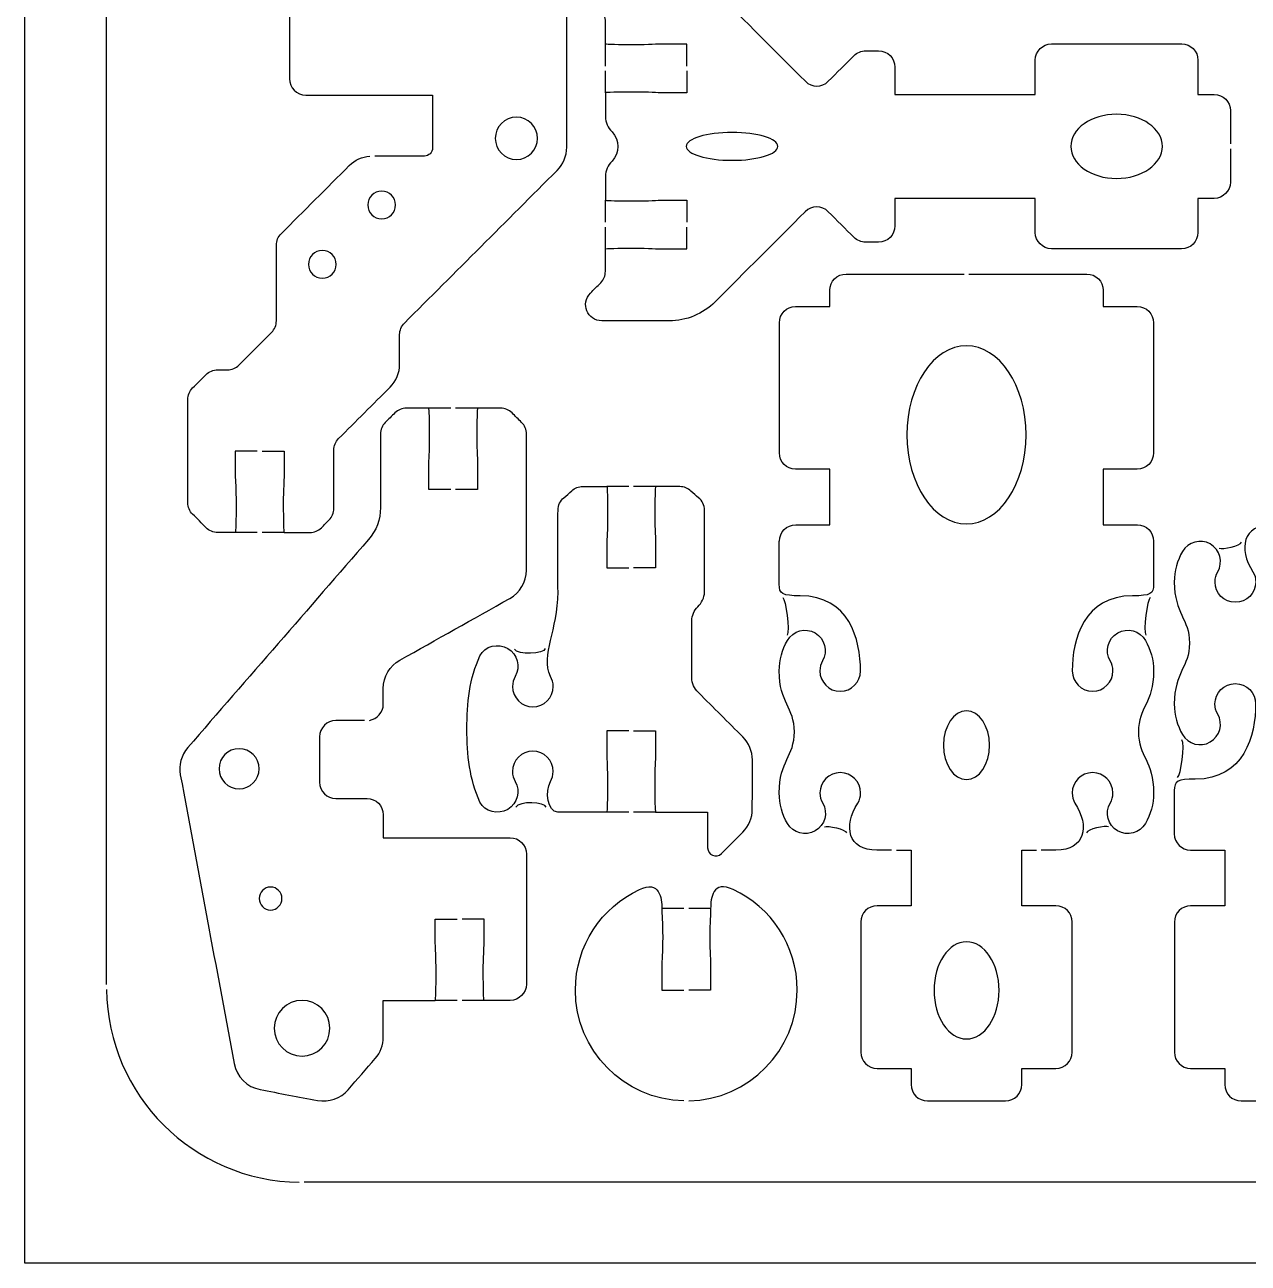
# Model space of a CAD drawing. Extents: x 0 to 410, y 0 to 455.
# Drawn here: x 0 to 75.2, y 0 to 76.1 of the extents above; entities that cross this region are included whole.
import ezdxf

# ---------------------------------------------------------------- set-up
doc = ezdxf.new("R2010")
doc.units = 0
doc.header["$MEASUREMENT"] = 0
doc.layers.add('DEFAULT', color=18, linetype='CONTINUOUS')

msp = doc.modelspace()

# ---------------------------------------------------------------- linework, layer by layer
at = {"layer": 'DEFAULT', "color": 18}
msp.add_lwpolyline([(410.025, 0.025), (0.025, 0.025), (0.025, 455.025), (410.025, 455.025)], close=True, dxfattribs=at)
at = {"layer": 'DEFAULT', "color": 1}
for points in [[(5.05, 17.15), (5.05, 212.847)], [(35.72, 73.605), (35.72, 74.957)], [(35.72, 71.954), (35.72, 73.306)], [(35.72, 64.01), (35.72, 65.361)], [(35.72, 62.359), (35.72, 63.71)], [(26.21, 52.58), (24.858, 52.58)], [(27.861, 52.58), (26.509, 52.58)], [(37.153, 47.757), (35.802, 47.757)], [(38.804, 47.757), (37.453, 47.757)], [(14.314, 44.935), (12.963, 44.935)], [(15.965, 44.935), (14.614, 44.935)], [(37.153, 27.755), (35.802, 27.755)], [(38.804, 27.755), (37.453, 27.755)], [(40.536, 21.818), (39.188, 21.818)], [(42.187, 21.818), (40.836, 21.818)], [(26.608, 16.177), (25.257, 16.177)], [(28.259, 16.177), (26.908, 16.177)], [(122.901, 5), (17.203, 5)]]:
    msp.add_lwpolyline(points, dxfattribs=at)
for points, knots in [([(14.614, 49.938), (15.064, 49.938), (15.515, 49.938), (15.965, 49.938), (15.965, 49.438), (15.965, 48.938), (15.965, 48.438), (15.965, 48.153), (15.916, 47.652), (15.916, 46.685), (15.916, 45.718), (15.94, 44.935), (15.965, 44.935), (16.494, 44.935), (17.023, 44.935), (17.552, 44.935), (17.817, 44.935), (18.075, 45.045), (18.262, 45.228), (18.419, 45.388), (18.577, 45.548), (18.734, 45.708), (18.921, 45.891), (19.027, 46.149), (19.027, 46.413), (19.027, 47.61), (19.027, 48.807), (19.027, 50.005), (19.027, 50.269), (19.133, 50.52), (19.32, 50.71), (20.375, 51.764), (21.429, 52.817), (22.484, 53.871), (22.858, 54.245), (23.07, 54.753), (23.07, 55.286), (23.07, 55.891), (23.07, 56.497), (23.07, 57.102), (23.07, 57.367), (23.176, 57.618), (23.363, 57.808), (26.493, 60.937), (29.623, 64.066), (32.754, 67.195), (33.128, 67.569), (33.339, 68.077), (33.339, 68.614), (33.339, 73.491), (33.339, 78.369), (33.339, 83.247), (33.339, 83.783), (33.128, 84.291), (32.754, 84.669), (32.29, 85.131), (31.827, 85.593), (31.364, 86.055), (31.177, 86.238), (30.919, 86.344), (30.655, 86.344), (30.171, 86.344), (29.688, 86.344), (29.205, 86.344), (28.651, 86.344), (28.206, 85.9), (28.206, 85.349), (28.206, 84.983), (28.206, 84.616), (28.206, 84.249), (27.501, 84.249), (26.795, 84.249), (26.09, 84.249), (25.536, 84.249), (25.091, 83.797), (25.091, 83.247), (25.091, 82.774), (25.091, 82.301), (25.091, 81.829), (24.025, 81.829), (22.958, 81.829), (21.892, 81.829), (21.863, 81.829), (21.842, 81.046), (21.842, 80.079), (21.842, 79.109), (21.892, 78.611), (21.892, 78.329), (21.892, 77.829), (21.892, 77.33), (21.892, 76.83), (21.441, 76.83), (20.991, 76.83), (20.54, 76.83)], [0, 0, 0, 0, 3.83, 3.83, 3.83, 8.08, 8.08, 8.08, 9.08, 9.08, 9.08, 10.08, 10.08, 10.08, 14.58, 14.58, 14.58, 15.58, 15.58, 15.58, 17.489241, 17.489241, 17.489241, 18.489241, 18.489241, 18.489241, 28.669241, 28.669241, 28.669241, 29.669241, 29.669241, 29.669241, 42.347667, 42.347667, 42.347667, 43.347667, 43.347667, 43.347667, 48.497667, 48.497667, 48.497667, 49.497667, 49.497667, 49.497667, 87.136962, 87.136962, 87.136962, 88.136962, 88.136962, 88.136962, 129.616962, 129.616962, 129.616962, 130.616962, 130.616962, 130.616962, 136.181897, 136.181897, 136.181897, 137.181897, 137.181897, 137.181897, 141.291897, 141.291897, 141.291897, 142.291897, 142.291897, 142.291897, 145.411897, 145.411897, 145.411897, 151.411897, 151.411897, 151.411897, 152.411897, 152.411897, 152.411897, 156.431897, 156.431897, 156.431897, 165.501897, 165.501897, 165.501897, 166.501897, 166.501897, 166.501897, 167.501897, 167.501897, 167.501897, 171.751897, 171.751897, 171.751897, 175.581897, 175.581897, 175.581897, 175.581897]), ([(20.241, 76.83), (19.791, 76.83), (19.342, 76.83), (18.893, 76.83), (18.893, 77.33), (18.893, 77.829), (18.893, 78.329), (18.893, 78.611), (18.942, 79.109), (18.942, 80.079), (18.942, 81.046), (18.918, 81.829), (18.893, 81.829), (18.36, 81.827), (17.828, 81.826), (17.295, 81.825), (16.741, 81.825), (16.293, 81.377), (16.293, 80.82), (16.293, 78.156), (16.293, 75.493), (16.293, 72.829), (16.293, 72.275), (16.745, 71.824), (17.295, 71.824), (19.894, 71.824), (22.492, 71.824), (25.091, 71.824), (25.091, 70.741), (25.091, 69.658), (25.091, 68.575), (25.091, 68.296), (24.866, 68.074), (24.59, 68.074), (23.573, 68.074), (22.556, 68.074), (21.539, 68.074)], [0, 0, 0, 0, 3.82, 3.82, 3.82, 8.07, 8.07, 8.07, 9.07, 9.07, 9.07, 10.07, 10.07, 10.07, 14.600011, 14.600011, 14.600011, 15.600011, 15.600011, 15.600011, 38.250011, 38.250011, 38.250011, 39.250011, 39.250011, 39.250011, 61.350011, 61.350011, 61.350011, 70.560011, 70.560011, 70.560011, 71.560011, 71.560011, 71.560011, 80.210011, 80.210011, 80.210011, 80.210011]), ([(40.716, 73.605), (40.716, 74.056), (40.716, 74.506), (40.716, 74.957), (40.216, 74.958), (39.716, 74.959), (39.217, 74.96), (38.931, 74.96), (38.433, 74.911), (37.467, 74.911), (36.546, 74.911), (35.791, 74.932), (35.72, 74.957), (35.72, 75.416), (35.72, 75.876), (35.72, 76.336), (35.72, 76.601), (35.615, 76.851), (35.431, 77.038), (35.22, 77.25), (35.008, 77.461), (34.796, 77.673), (34.168, 78.304), (34.616, 79.38), (35.505, 79.38), (36.882, 79.38), (38.259, 79.38), (39.636, 79.38), (40.698, 79.38), (41.714, 78.957), (42.466, 78.206), (44.313, 76.359), (46.16, 74.513), (48.008, 72.667), (48.396, 72.279), (49.031, 72.279), (49.419, 72.667), (49.948, 73.195), (50.477, 73.723), (51.006, 74.251), (51.193, 74.438), (51.447, 74.544), (51.712, 74.544), (51.978, 74.544), (52.243, 74.544), (52.509, 74.544), (53.063, 74.544), (53.511, 74.096), (53.511, 73.542), (53.511, 72.983), (53.511, 72.425), (53.511, 71.866), (56.387, 71.866), (59.264, 71.866), (62.14, 71.866), (62.141, 72.567), (62.142, 73.268), (62.144, 73.969), (62.144, 74.519), (62.592, 74.967), (63.142, 74.967), (65.809, 74.967), (68.476, 74.967), (71.143, 74.967), (71.693, 74.967), (72.141, 74.519), (72.141, 73.969), (72.141, 73.268), (72.141, 72.567), (72.141, 71.866), (72.473, 71.865), (72.804, 71.864), (73.136, 71.863), (73.69, 71.863), (74.138, 71.415), (74.138, 70.864), (74.138, 70.182), (74.138, 69.5), (74.138, 68.818)], [0, 0, 0, 0, 3.83, 3.83, 3.83, 8.080012, 8.080012, 8.080012, 9.080012, 9.080012, 9.080012, 10.080012, 10.080012, 10.080012, 13.990012, 13.990012, 13.990012, 14.990012, 14.990012, 14.990012, 17.535596, 17.535596, 17.535596, 18.535596, 18.535596, 18.535596, 30.245596, 30.245596, 30.245596, 31.245596, 31.245596, 31.245596, 53.455821, 53.455821, 53.455821, 54.455821, 54.455821, 54.455821, 60.812715, 60.812715, 60.812715, 61.812715, 61.812715, 61.812715, 64.072715, 64.072715, 64.072715, 65.072715, 65.072715, 65.072715, 69.822715, 69.822715, 69.822715, 94.282715, 94.282715, 94.282715, 100.242724, 100.242724, 100.242724, 101.242724, 101.242724, 101.242724, 123.922724, 123.922724, 123.922724, 124.922724, 124.922724, 124.922724, 130.882724, 130.882724, 130.882724, 133.702741, 133.702741, 133.702741, 134.702741, 134.702741, 134.702741, 140.502741, 140.502741, 140.502741, 140.502741]), ([(40.716, 73.306), (40.716, 72.856), (40.716, 72.407), (40.716, 71.958), (40.216, 71.958), (39.716, 71.958), (39.217, 71.958), (38.931, 71.958), (38.433, 72.007), (37.467, 72.007), (36.5, 72.011), (35.717, 71.99), (35.72, 71.958), (35.72, 71.471), (35.72, 70.984), (35.72, 70.497), (35.72, 70.145), (35.876, 69.813), (36.123, 69.559), (36.602, 69.058), (36.602, 68.264), (36.123, 67.763), (35.876, 67.509), (35.72, 67.178), (35.72, 66.825), (35.72, 66.337), (35.72, 65.849), (35.72, 65.361), (35.791, 65.336), (36.546, 65.315), (37.467, 65.315), (38.433, 65.312), (38.931, 65.361), (39.217, 65.361), (39.716, 65.361), (40.216, 65.361), (40.716, 65.361), (40.716, 64.911), (40.716, 64.46), (40.716, 64.01)], [0, 0, 0, 0, 3.82, 3.82, 3.82, 8.07, 8.07, 8.07, 9.07, 9.07, 9.07, 10.084142, 10.084142, 10.084142, 14.224142, 14.224142, 14.224142, 15.224142, 15.224142, 15.224142, 16.224142, 16.224142, 16.224142, 17.224142, 17.224142, 17.224142, 21.374142, 21.374142, 21.374142, 22.374142, 22.374142, 22.374142, 23.374142, 23.374142, 23.374142, 27.624142, 27.624142, 27.624142, 31.454142, 31.454142, 31.454142, 31.454142]), ([(28.946, 69.158), (28.946, 69.878), (29.529, 70.46), (30.248, 70.46), (30.964, 70.46), (31.546, 69.878), (31.546, 69.158), (31.546, 68.442), (30.964, 67.864), (30.248, 67.864), (29.529, 67.864), (28.946, 68.442), (28.946, 69.158)], [1, 1, 1, 1, 2, 2, 2, 3, 3, 3, 4, 4, 4, 5, 5, 5, 5]), ([(67.141, 66.697), (65.586, 66.697), (64.323, 67.579), (64.323, 68.669), (64.323, 69.759), (65.586, 70.641), (67.141, 70.641), (68.694, 70.641), (69.956, 69.759), (69.956, 68.669), (69.956, 67.579), (68.694, 66.697), (67.141, 66.697)], [1, 1, 1, 1, 2, 2, 2, 3, 3, 3, 4, 4, 4, 5, 5, 5, 5]), ([(43.505, 67.812), (41.949, 67.812), (40.69, 68.196), (40.69, 68.669), (40.69, 69.142), (41.949, 69.526), (43.505, 69.526), (45.061, 69.526), (46.32, 69.142), (46.32, 68.669), (46.32, 68.196), (45.061, 67.812), (43.505, 67.812)], [1, 1, 1, 1, 2, 2, 2, 3, 3, 3, 4, 4, 4, 5, 5, 5, 5]), ([(74.138, 68.518), (74.138, 67.836), (74.138, 67.154), (74.138, 66.472), (74.138, 65.918), (73.686, 65.47), (73.136, 65.47), (72.804, 65.47), (72.473, 65.47), (72.141, 65.47), (72.14, 64.772), (72.139, 64.073), (72.138, 63.375), (72.138, 62.821), (71.69, 62.373), (71.136, 62.373), (68.47, 62.374), (65.804, 62.375), (63.138, 62.377), (62.588, 62.377), (62.14, 62.825), (62.14, 63.378), (62.14, 64.077), (62.14, 64.775), (62.14, 65.474), (61.001, 65.474), (59.861, 65.474), (58.722, 65.474), (58.722, 65.468), (58.722, 65.462), (58.722, 65.456), (56.985, 65.456), (55.248, 65.456), (53.511, 65.456), (53.511, 64.897), (53.511, 64.337), (53.511, 63.777), (53.511, 63.227), (53.063, 62.779), (52.509, 62.779), (52.242, 62.779), (51.975, 62.779), (51.708, 62.779), (51.444, 62.779), (51.19, 62.881), (51.003, 63.068), (50.474, 63.597), (49.944, 64.126), (49.415, 64.655), (49.027, 65.044), (48.392, 65.044), (48.004, 64.655), (46.157, 62.809), (44.309, 60.963), (42.462, 59.117), (41.711, 58.365), (40.695, 57.946), (39.636, 57.946), (38.259, 57.946), (36.882, 57.946), (35.505, 57.946), (34.613, 57.946), (34.168, 59.022), (34.796, 59.653), (35.007, 59.864), (35.217, 60.074), (35.428, 60.285), (35.611, 60.472), (35.717, 60.722), (35.717, 60.987), (35.717, 61.445), (35.717, 61.904), (35.717, 62.362), (35.717, 62.391), (36.5, 62.412), (37.467, 62.412), (38.433, 62.412), (38.931, 62.362), (39.217, 62.362), (39.716, 62.362), (40.216, 62.362), (40.716, 62.362), (40.716, 62.812), (40.716, 63.261), (40.716, 63.71)], [0, 0, 0, 0, 5.8, 5.8, 5.8, 6.8, 6.8, 6.8, 9.62, 9.62, 9.62, 15.560008, 15.560008, 15.560008, 16.560008, 16.560008, 16.560008, 39.230011, 39.230011, 39.230011, 40.230011, 40.230011, 40.230011, 46.170011, 46.170011, 46.170011, 55.860011, 55.860011, 55.860011, 55.910011, 55.910011, 55.910011, 70.680011, 70.680011, 70.680011, 75.440011, 75.440011, 75.440011, 76.440011, 76.440011, 76.440011, 78.710011, 78.710011, 78.710011, 79.710011, 79.710011, 79.710011, 86.073972, 86.073972, 86.073972, 87.073972, 87.073972, 87.073972, 109.284197, 109.284197, 109.284197, 110.284197, 110.284197, 110.284197, 121.994197, 121.994197, 121.994197, 122.994197, 122.994197, 122.994197, 125.525639, 125.525639, 125.525639, 126.525639, 126.525639, 126.525639, 130.425639, 130.425639, 130.425639, 131.425639, 131.425639, 131.425639, 132.425639, 132.425639, 132.425639, 136.675639, 136.675639, 136.675639, 140.495639, 140.495639, 140.495639, 140.495639]), ([(14.314, 49.938), (13.865, 49.938), (13.416, 49.938), (12.966, 49.938), (12.966, 49.438), (12.966, 48.938), (12.966, 48.438), (12.966, 48.153), (13.016, 47.652), (13.016, 46.685), (13.016, 45.718), (12.995, 44.935), (12.966, 44.935), (12.604, 44.935), (12.242, 44.935), (11.88, 44.935), (11.615, 44.935), (11.361, 45.045), (11.174, 45.228), (10.898, 45.505), (10.622, 45.783), (10.345, 46.061), (10.158, 46.244), (10.052, 46.502), (10.052, 46.766), (10.052, 48.879), (10.052, 50.992), (10.052, 53.106), (10.052, 53.377), (10.158, 53.628), (10.345, 53.818), (10.622, 54.092), (10.898, 54.366), (11.174, 54.64), (11.361, 54.827), (11.615, 54.933), (11.88, 54.933), (12.081, 54.933), (12.282, 54.933), (12.483, 54.933), (12.751, 54.933), (13.005, 55.039), (13.192, 55.229), (13.861, 55.898), (14.53, 56.567), (15.199, 57.237), (15.386, 57.42), (15.492, 57.678), (15.492, 57.942), (15.492, 59.493), (15.492, 61.044), (15.492, 62.595), (15.492, 62.86), (15.598, 63.11), (15.785, 63.301), (17.182, 64.698), (18.579, 66.095), (19.976, 67.492), (20.315, 67.83), (20.763, 68.032), (21.239, 68.067)], [0, 0, 0, 0, 3.82, 3.82, 3.82, 8.07, 8.07, 8.07, 9.07, 9.07, 9.07, 10.07, 10.07, 10.07, 13.15, 13.15, 13.15, 14.15, 14.15, 14.15, 17.48048, 17.48048, 17.48048, 18.48048, 18.48048, 18.48048, 36.45048, 36.45048, 36.45048, 37.45048, 37.45048, 37.45048, 40.75977, 40.75977, 40.75977, 41.75977, 41.75977, 41.75977, 43.46977, 43.46977, 43.46977, 44.46977, 44.46977, 44.46977, 52.516646, 52.516646, 52.516646, 53.516646, 53.516646, 53.516646, 66.706646, 66.706646, 66.706646, 67.706646, 67.706646, 67.706646, 84.507503, 84.507503, 84.507503, 85.507503, 85.507503, 85.507503, 85.507503]), ([(21.111, 65.066), (21.111, 65.535), (21.492, 65.916), (21.961, 65.916), (22.434, 65.916), (22.815, 65.535), (22.815, 65.066), (22.815, 64.593), (22.434, 64.212), (21.961, 64.212), (21.492, 64.212), (21.111, 64.593), (21.111, 65.066)], [1, 1, 1, 1, 2, 2, 2, 3, 3, 3, 4, 4, 4, 5, 5, 5, 5]), ([(17.464, 61.418), (17.464, 61.888), (17.845, 62.269), (18.314, 62.269), (18.786, 62.269), (19.167, 61.888), (19.167, 61.418), (19.167, 60.946), (18.786, 60.565), (18.314, 60.565), (17.845, 60.565), (17.464, 60.946), (17.464, 61.418)], [1, 1, 1, 1, 2, 2, 2, 3, 3, 3, 4, 4, 4, 5, 5, 5, 5]), ([(53.31, 25.416), (53.009, 25.416), (52.708, 25.416), (52.407, 25.416), (50.622, 25.416), (50.318, 26.873), (51.236, 28.305), (51.352, 28.485), (51.405, 28.7), (51.405, 28.93), (51.405, 29.618), (50.844, 30.178), (50.153, 30.178), (49.465, 30.178), (48.904, 29.618), (48.904, 28.93), (48.904, 28.7), (48.964, 28.489), (49.073, 28.305), (49.419, 27.709), (49.211, 26.94), (48.615, 26.594), (48.015, 26.252), (47.253, 26.457), (46.907, 27.053), (46.586, 27.603), (46.403, 28.245), (46.403, 28.93), (46.403, 30.912), (47.334, 31.159), (47.334, 32.68), (47.334, 34.197), (46.403, 34.444), (46.403, 36.426), (46.403, 37.111), (46.586, 37.753), (46.904, 38.303), (47.249, 38.903), (48.015, 39.107), (48.611, 38.762), (49.211, 38.416), (49.415, 37.65), (49.07, 37.051), (48.96, 36.867), (48.9, 36.655), (48.9, 36.426), (48.9, 35.738), (49.461, 35.177), (50.153, 35.177), (50.841, 35.177), (51.401, 35.738), (51.401, 36.426), (51.401, 38.363), (50.689, 41.048), (47.697, 41.048), (46.586, 41.048), (46.403, 41.164), (46.403, 41.753), (46.403, 42.639), (46.403, 43.524), (46.403, 44.41), (46.406, 44.41), (46.41, 44.41), (46.413, 44.41), (46.413, 44.963), (46.861, 45.408), (47.415, 45.408), (48.114, 45.408), (48.812, 45.408), (49.511, 45.408), (49.511, 46.547), (49.511, 47.687), (49.511, 48.826), (48.81, 48.826), (48.109, 48.826), (47.408, 48.826), (46.858, 48.826), (46.41, 49.274), (46.41, 49.825), (46.41, 52.49), (46.41, 55.156), (46.41, 57.822), (46.41, 58.376), (46.854, 58.824), (47.408, 58.824), (48.109, 58.825), (48.81, 58.826), (49.511, 58.828), (49.511, 59.159), (49.511, 59.491), (49.511, 59.822), (49.511, 60.376), (49.959, 60.824), (50.509, 60.824), (52.927, 60.824), (55.344, 60.824), (57.762, 60.824)], [0, 0, 0, 0, 2.56, 2.56, 2.56, 3.56, 3.56, 3.56, 4.56, 4.56, 4.56, 5.56, 5.56, 5.56, 6.56, 6.56, 6.56, 7.56, 7.56, 7.56, 8.56, 8.56, 8.56, 9.56, 9.56, 9.56, 10.56, 10.56, 10.56, 11.56, 11.56, 11.56, 12.56, 12.56, 12.56, 13.56, 13.56, 13.56, 14.56, 14.56, 14.56, 15.56, 15.56, 15.56, 16.56, 16.56, 16.56, 17.56, 17.56, 17.56, 18.56, 18.56, 18.56, 19.56, 19.56, 19.56, 20.56, 20.56, 20.56, 28.09, 28.09, 28.09, 28.12, 28.12, 28.12, 29.12, 29.12, 29.12, 35.06, 35.06, 35.06, 44.75, 44.75, 44.75, 50.71, 50.71, 50.71, 51.71, 51.71, 51.71, 74.38, 74.38, 74.38, 75.38, 75.38, 75.38, 81.340008, 81.340008, 81.340008, 84.160008, 84.160008, 84.160008, 85.160008, 85.160008, 85.160008, 105.720008, 105.720008, 105.720008, 105.720008]), ([(58.062, 60.824), (60.478, 60.824), (62.895, 60.824), (65.311, 60.824), (65.865, 60.824), (66.313, 60.376), (66.313, 59.822), (66.313, 59.491), (66.313, 59.159), (66.313, 58.828), (67.012, 58.826), (67.71, 58.825), (68.409, 58.824), (68.963, 58.824), (69.411, 58.376), (69.411, 57.822), (69.411, 55.157), (69.411, 52.493), (69.411, 49.828), (69.411, 49.278), (68.959, 48.826), (68.409, 48.826), (67.71, 48.826), (67.012, 48.826), (66.313, 48.826), (66.313, 47.687), (66.313, 46.547), (66.313, 45.408), (67.014, 45.408), (67.715, 45.408), (68.416, 45.408), (68.966, 45.408), (69.414, 44.96), (69.414, 44.41), (69.414, 43.524), (69.414, 42.639), (69.414, 41.753), (69.414, 41.164), (69.234, 41.048), (68.123, 41.048), (65.132, 41.048), (64.415, 38.363), (64.415, 36.426), (64.415, 35.738), (64.976, 35.177), (65.664, 35.177), (66.356, 35.177), (66.917, 35.738), (66.917, 36.426), (66.917, 36.655), (66.857, 36.867), (66.747, 37.051), (66.402, 37.65), (66.606, 38.416), (67.206, 38.762), (67.802, 39.107), (68.568, 38.903), (68.913, 38.303), (69.231, 37.753), (69.414, 37.111), (69.414, 36.426), (69.414, 34.444), (68.483, 34.197), (68.483, 32.68), (68.483, 31.159), (69.414, 30.912), (69.414, 28.93), (69.414, 28.245), (69.231, 27.603), (68.91, 27.053), (68.564, 26.457), (67.802, 26.252), (67.202, 26.594), (66.606, 26.94), (66.398, 27.709), (66.744, 28.305), (66.853, 28.489), (66.913, 28.7), (66.913, 28.93), (66.913, 29.618), (66.352, 30.178), (65.664, 30.178), (64.973, 30.178), (64.412, 29.618), (64.412, 28.93), (64.412, 28.7), (64.468, 28.485), (64.581, 28.305), (65.502, 26.873), (65.199, 25.416), (63.41, 25.416), (63.11, 25.416), (62.81, 25.416), (62.51, 25.416)], [0, 0, 0, 0, 20.55, 20.55, 20.55, 21.55, 21.55, 21.55, 24.37, 24.37, 24.37, 30.310008, 30.310008, 30.310008, 31.310008, 31.310008, 31.310008, 53.970008, 53.970008, 53.970008, 54.970008, 54.970008, 54.970008, 60.910008, 60.910008, 60.910008, 70.600008, 70.600008, 70.600008, 76.560008, 76.560008, 76.560008, 77.560008, 77.560008, 77.560008, 85.090008, 85.090008, 85.090008, 86.090008, 86.090008, 86.090008, 87.090008, 87.090008, 87.090008, 88.090008, 88.090008, 88.090008, 89.090008, 89.090008, 89.090008, 90.090008, 90.090008, 90.090008, 91.090008, 91.090008, 91.090008, 92.090008, 92.090008, 92.090008, 93.090008, 93.090008, 93.090008, 94.090008, 94.090008, 94.090008, 95.090008, 95.090008, 95.090008, 96.090008, 96.090008, 96.090008, 97.090008, 97.090008, 97.090008, 98.090008, 98.090008, 98.090008, 99.090008, 99.090008, 99.090008, 100.090008, 100.090008, 100.090008, 101.090008, 101.090008, 101.090008, 102.090008, 102.090008, 102.090008, 103.090008, 103.090008, 103.090008, 105.640008, 105.640008, 105.640008, 105.640008]), ([(54.254, 50.942), (54.254, 53.965), (55.891, 56.417), (57.912, 56.417), (59.933, 56.417), (61.574, 53.965), (61.574, 50.942), (61.574, 47.915), (59.933, 45.463), (57.912, 45.463), (55.891, 45.463), (54.254, 47.915), (54.254, 50.942)], [1, 1, 1, 1, 2, 2, 2, 3, 3, 3, 4, 4, 4, 5, 5, 5, 5]), ([(26.21, 47.581), (25.76, 47.581), (25.311, 47.581), (24.862, 47.581), (24.862, 48.081), (24.862, 48.581), (24.862, 49.08), (24.862, 49.366), (24.911, 49.863), (24.911, 50.83), (24.911, 51.797), (24.89, 52.58), (24.862, 52.58), (24.403, 52.58), (23.945, 52.58), (23.486, 52.58), (23.222, 52.58), (22.964, 52.474), (22.777, 52.287), (22.58, 52.091), (22.382, 51.894), (22.184, 51.698), (21.997, 51.511), (21.892, 51.257), (21.892, 50.989), (21.892, 49.481), (21.892, 47.974), (21.892, 46.466), (21.892, 45.743), (21.631, 45.045), (21.154, 44.498), (17.45, 40.236), (13.746, 35.975), (10.042, 31.713), (9.643, 31.251), (9.474, 30.634), (9.587, 30.034), (10.691, 24.12), (11.795, 18.206), (12.899, 12.293), (13.047, 11.481), (13.682, 10.85), (14.494, 10.695), (15.67, 10.473), (16.846, 10.252), (18.022, 10.031), (18.72, 9.901), (19.436, 10.148), (19.902, 10.688), (20.458, 11.327), (21.014, 11.967), (21.571, 12.607), (21.885, 12.97), (22.061, 13.436), (22.061, 13.919), (22.061, 14.672), (22.061, 15.424), (22.061, 16.177), (23.127, 16.177), (24.194, 16.177), (25.261, 16.177), (25.289, 16.177), (25.31, 16.96), (25.31, 17.927), (25.31, 18.893), (25.261, 19.391), (25.261, 19.676), (25.261, 20.176), (25.261, 20.676), (25.261, 21.176), (25.71, 21.176), (26.159, 21.176), (26.608, 21.176)], [0, 0, 0, 0, 3.82, 3.82, 3.82, 8.07, 8.07, 8.07, 9.07, 9.07, 9.07, 10.07, 10.07, 10.07, 13.97, 13.97, 13.97, 14.97, 14.97, 14.97, 17.338818, 17.338818, 17.338818, 18.338818, 18.338818, 18.338818, 31.158818, 31.158818, 31.158818, 32.158818, 32.158818, 32.158818, 80.175353, 80.175353, 80.175353, 81.175353, 81.175353, 81.175353, 132.334479, 132.334479, 132.334479, 133.334479, 133.334479, 133.334479, 143.509665, 143.509665, 143.509665, 144.509665, 144.509665, 144.509665, 151.718444, 151.718444, 151.718444, 152.718444, 152.718444, 152.718444, 159.118444, 159.118444, 159.118444, 168.188444, 168.188444, 168.188444, 169.188444, 169.188444, 169.188444, 170.188444, 170.188444, 170.188444, 174.438444, 174.438444, 174.438444, 178.258444, 178.258444, 178.258444, 178.258444]), ([(21.211, 33.392), (21.694, 33.463), (22.064, 33.879), (22.064, 34.38), (22.064, 34.705), (22.064, 35.029), (22.064, 35.354), (22.064, 36.077), (22.456, 36.744), (23.088, 37.096), (25.338, 38.358), (27.589, 39.62), (29.84, 40.882), (30.471, 41.235), (30.863, 41.901), (30.863, 42.624), (30.863, 45.413), (30.863, 48.201), (30.863, 50.989), (30.863, 51.257), (30.757, 51.511), (30.566, 51.698), (30.37, 51.894), (30.174, 52.091), (29.977, 52.287), (29.79, 52.474), (29.536, 52.58), (29.272, 52.58), (28.801, 52.58), (28.331, 52.58), (27.861, 52.58), (27.836, 52.58), (27.811, 51.797), (27.811, 50.83), (27.811, 49.863), (27.861, 49.366), (27.861, 49.08), (27.861, 48.581), (27.861, 48.081), (27.861, 47.581), (27.41, 47.581), (26.96, 47.581), (26.509, 47.581)], [0, 0, 0, 0, 1, 1, 1, 3.76, 3.76, 3.76, 4.76, 4.76, 4.76, 26.702482, 26.702482, 26.702482, 27.702482, 27.702482, 27.702482, 51.412482, 51.412482, 51.412482, 52.412482, 52.412482, 52.412482, 54.774218, 54.774218, 54.774218, 55.774218, 55.774218, 55.774218, 59.774218, 59.774218, 59.774218, 60.774218, 60.774218, 60.774218, 61.774218, 61.774218, 61.774218, 66.024218, 66.024218, 66.024218, 69.854218, 69.854218, 69.854218, 69.854218]), ([(37.153, 32.754), (36.701, 32.754), (36.25, 32.754), (35.798, 32.754), (35.799, 32.254), (35.8, 31.754), (35.802, 31.254), (35.802, 30.972), (35.851, 30.471), (35.847, 29.508), (35.847, 28.556), (35.823, 27.78), (35.798, 27.755), (34.799, 27.755), (33.799, 27.755), (32.799, 27.755), (32.136, 27.755), (31.992, 29.028), (32.337, 29.625), (32.443, 29.808), (32.507, 30.023), (32.507, 30.249), (32.507, 30.94), (31.946, 31.501), (31.258, 31.501), (30.566, 31.501), (30.005, 30.94), (30.005, 30.249), (30.005, 30.023), (30.065, 29.815), (30.175, 29.628), (30.524, 29.035), (30.316, 28.27), (29.716, 27.921), (29.12, 27.579), (28.298, 27.748), (28.005, 28.372), (27.37, 29.723), (27.201, 31.283), (27.201, 32.863), (27.201, 34.44), (27.367, 36.003), (28.005, 37.347), (28.302, 37.975), (29.12, 38.151), (29.72, 37.802), (30.316, 37.46), (30.524, 36.694), (30.178, 36.095), (30.073, 35.911), (30.009, 35.696), (30.009, 35.47), (30.009, 34.779), (30.57, 34.218), (31.258, 34.218), (31.949, 34.218), (32.51, 34.779), (32.51, 35.47), (32.51, 35.696), (32.429, 35.897), (32.341, 36.091), (31.734, 37.435), (32.803, 38.906), (32.803, 41.28), (32.803, 42.54), (32.796, 45.052), (32.803, 46.307), (32.803, 46.604), (32.934, 46.886), (33.163, 47.073), (33.329, 47.207), (33.491, 47.348), (33.646, 47.5), (33.823, 47.669), (34.069, 47.757), (34.323, 47.761), (34.817, 47.76), (35.311, 47.759), (35.805, 47.757), (35.833, 47.729), (35.855, 46.957), (35.855, 46.008), (35.855, 45.045), (35.802, 44.544), (35.805, 44.254), (35.804, 43.755), (35.803, 43.255), (35.802, 42.755), (36.252, 42.755), (36.702, 42.755), (37.153, 42.755)], [0, 0, 0, 0, 3.84, 3.84, 3.84, 8.090012, 8.090012, 8.090012, 9.090012, 9.090012, 9.090012, 10.090012, 10.090012, 10.090012, 18.590012, 18.590012, 18.590012, 19.590012, 19.590012, 19.590012, 20.590012, 20.590012, 20.590012, 21.590012, 21.590012, 21.590012, 22.590012, 22.590012, 22.590012, 23.590012, 23.590012, 23.590012, 24.590012, 24.590012, 24.590012, 25.590012, 25.590012, 25.590012, 26.590012, 26.590012, 26.590012, 27.590012, 27.590012, 27.590012, 28.590012, 28.590012, 28.590012, 29.590012, 29.590012, 29.590012, 30.590012, 30.590012, 30.590012, 31.590012, 31.590012, 31.590012, 32.590012, 32.590012, 32.590012, 33.590012, 33.590012, 33.590012, 34.590012, 34.590012, 34.590012, 35.590012, 35.590012, 35.590012, 36.590012, 36.590012, 36.590012, 37.590012, 37.590012, 37.590012, 38.590012, 38.590012, 38.590012, 42.790024, 42.790024, 42.790024, 43.790024, 43.790024, 43.790024, 44.790024, 44.790024, 44.790024, 49.040035, 49.040035, 49.040035, 52.870035, 52.870035, 52.870035, 52.870035]), ([(37.453, 32.754), (37.901, 32.754), (38.349, 32.754), (38.797, 32.754), (38.798, 32.254), (38.799, 31.754), (38.8, 31.254), (38.797, 30.969), (38.747, 30.471), (38.747, 29.505), (38.747, 28.559), (38.768, 27.783), (38.797, 27.755), (39.864, 27.755), (40.932, 27.755), (42, 27.755), (42, 27.023), (42, 26.292), (42, 25.561), (42, 25.113), (42.536, 24.89), (42.85, 25.204), (43.288, 25.642), (43.725, 26.079), (44.162, 26.517), (44.536, 26.891), (44.748, 27.399), (44.748, 27.928), (44.749, 28.937), (44.75, 29.946), (44.752, 30.955), (44.752, 31.484), (44.54, 31.995), (44.166, 32.369), (43.262, 33.275), (42.357, 34.18), (41.45, 35.082), (41.438, 35.094), (41.426, 35.106), (41.414, 35.117), (41.171, 35.347), (41.026, 35.671), (41.026, 36.01), (41.027, 37.175), (41.029, 38.341), (41.03, 39.506), (41.03, 39.834), (41.16, 40.141), (41.39, 40.367), (41.637, 40.61), (41.806, 40.921), (41.806, 41.27), (41.806, 42.949), (41.806, 44.628), (41.806, 46.307), (41.809, 46.604), (41.675, 46.886), (41.443, 47.073), (41.284, 47.204), (41.125, 47.341), (40.977, 47.486), (40.793, 47.662), (40.546, 47.757), (40.292, 47.757), (39.796, 47.757), (39.3, 47.757), (38.804, 47.757), (38.779, 47.733), (38.754, 46.96), (38.754, 46.011), (38.754, 45.045), (38.8, 44.54), (38.804, 44.254), (38.803, 43.755), (38.801, 43.255), (38.8, 42.755), (38.351, 42.755), (37.902, 42.755), (37.453, 42.755)], [0, 0, 0, 0, 3.81, 3.81, 3.81, 8.060012, 8.060012, 8.060012, 9.060012, 9.060012, 9.060012, 10.060012, 10.060012, 10.060012, 19.140012, 19.140012, 19.140012, 25.360012, 25.360012, 25.360012, 26.360012, 26.360012, 26.360012, 31.620886, 31.620886, 31.620886, 32.620886, 32.620886, 32.620886, 41.200892, 41.200892, 41.200892, 42.200892, 42.200892, 42.200892, 53.09741, 53.09741, 53.09741, 53.238831, 53.238831, 53.238831, 54.238831, 54.238831, 54.238831, 64.148836, 64.148836, 64.148836, 65.148836, 65.148836, 65.148836, 66.148836, 66.148836, 66.148836, 80.428836, 80.428836, 80.428836, 81.428836, 81.428836, 81.428836, 82.428836, 82.428836, 82.428836, 83.428836, 83.428836, 83.428836, 87.648836, 87.648836, 87.648836, 88.648836, 88.648836, 88.648836, 89.648836, 89.648836, 89.648836, 93.898848, 93.898848, 93.898848, 97.718848, 97.718848, 97.718848, 97.718848]), ([(77.592, 45.408), (77.292, 45.408), (76.992, 45.408), (76.692, 45.408), (74.904, 45.408), (74.6, 43.951), (75.521, 42.519), (75.634, 42.339), (75.69, 42.124), (75.69, 41.894), (75.69, 41.206), (75.129, 40.645), (74.438, 40.645), (73.75, 40.645), (73.189, 41.206), (73.189, 41.894), (73.189, 42.124), (73.249, 42.335), (73.358, 42.519), (73.704, 43.115), (73.496, 43.884), (72.9, 44.23), (72.3, 44.572), (71.538, 44.367), (71.192, 43.771), (70.871, 43.221), (70.688, 42.579), (70.688, 41.894), (70.688, 39.912), (71.619, 39.665), (71.619, 38.144), (71.619, 36.627), (70.688, 36.38), (70.688, 34.398), (70.688, 33.713), (70.871, 33.071), (71.189, 32.521), (71.534, 31.921), (72.3, 31.717), (72.896, 32.062), (73.496, 32.408), (73.701, 33.174), (73.355, 33.773), (73.245, 33.957), (73.185, 34.168), (73.185, 34.398), (73.185, 35.086), (73.746, 35.647), (74.438, 35.647), (75.126, 35.647), (75.687, 35.086), (75.687, 34.398), (75.687, 32.461), (74.971, 29.776), (71.979, 29.776), (70.868, 29.776), (70.688, 29.66), (70.688, 29.071), (70.688, 28.185), (70.688, 27.3), (70.688, 26.414), (70.688, 25.864), (71.136, 25.416), (71.686, 25.416), (72.387, 25.416), (73.088, 25.416), (73.789, 25.416), (73.789, 24.277), (73.789, 23.137), (73.789, 21.998), (73.09, 21.998), (72.392, 21.998), (71.693, 21.998), (71.143, 21.998), (70.691, 21.546), (70.691, 20.996), (70.691, 18.331), (70.691, 15.666), (70.691, 13.002), (70.691, 12.448), (71.139, 12), (71.693, 12), (72.392, 11.999), (73.09, 11.997), (73.789, 11.996), (73.789, 11.665), (73.789, 11.333), (73.789, 11.001), (73.789, 10.448), (74.237, 10), (74.791, 10), (77.207, 10), (79.624, 10), (82.04, 10)], [0, 0, 0, 0, 2.55, 2.55, 2.55, 3.55, 3.55, 3.55, 4.55, 4.55, 4.55, 5.55, 5.55, 5.55, 6.55, 6.55, 6.55, 7.55, 7.55, 7.55, 8.55, 8.55, 8.55, 9.55, 9.55, 9.55, 10.55, 10.55, 10.55, 11.55, 11.55, 11.55, 12.55, 12.55, 12.55, 13.55, 13.55, 13.55, 14.55, 14.55, 14.55, 15.55, 15.55, 15.55, 16.55, 16.55, 16.55, 17.55, 17.55, 17.55, 18.55, 18.55, 18.55, 19.55, 19.55, 19.55, 20.55, 20.55, 20.55, 28.08, 28.08, 28.08, 29.08, 29.08, 29.08, 35.04, 35.04, 35.04, 44.73, 44.73, 44.73, 50.67, 50.67, 50.67, 51.67, 51.67, 51.67, 74.33, 74.33, 74.33, 75.33, 75.33, 75.33, 81.270008, 81.270008, 81.270008, 84.090008, 84.090008, 84.090008, 85.090008, 85.090008, 85.090008, 105.640008, 105.640008, 105.640008, 105.640008]), ([(56.501, 31.86), (56.501, 33.028), (57.132, 33.976), (57.915, 33.976), (58.695, 33.976), (59.327, 33.028), (59.327, 31.86), (59.327, 30.692), (58.695, 29.747), (57.915, 29.747), (57.132, 29.747), (56.501, 30.692), (56.501, 31.86)], [1, 1, 1, 1, 2, 2, 2, 3, 3, 3, 4, 4, 4, 5, 5, 5, 5]), ([(20.911, 33.382), (20.324, 33.382), (19.737, 33.382), (19.151, 33.382), (18.597, 33.382), (18.149, 32.934), (18.149, 32.383), (18.149, 31.451), (18.149, 30.518), (18.149, 29.586), (18.149, 29.035), (18.597, 28.587), (19.151, 28.587), (19.788, 28.587), (20.425, 28.587), (21.063, 28.587), (21.613, 28.587), (22.061, 28.143), (22.061, 27.589), (22.061, 27.119), (22.061, 26.648), (22.061, 26.178), (24.66, 26.178), (27.259, 26.178), (29.857, 26.178), (30.408, 26.178), (30.859, 25.73), (30.859, 25.176), (30.859, 22.511), (30.859, 19.847), (30.859, 17.182), (30.859, 16.628), (30.411, 16.18), (29.857, 16.18), (29.325, 16.179), (28.792, 16.178), (28.259, 16.177), (28.235, 16.177), (28.21, 16.96), (28.21, 17.927), (28.21, 18.893), (28.259, 19.391), (28.259, 19.676), (28.259, 20.176), (28.259, 20.676), (28.259, 21.176), (27.809, 21.176), (27.358, 21.176), (26.908, 21.176)], [0, 0, 0, 0, 4.99, 4.99, 4.99, 5.99, 5.99, 5.99, 13.92, 13.92, 13.92, 14.92, 14.92, 14.92, 20.34, 20.34, 20.34, 21.34, 21.34, 21.34, 25.34, 25.34, 25.34, 47.44, 47.44, 47.44, 48.44, 48.44, 48.44, 71.1, 71.1, 71.1, 72.1, 72.1, 72.1, 76.630011, 76.630011, 76.630011, 77.630011, 77.630011, 77.630011, 78.630011, 78.630011, 78.630011, 82.880011, 82.880011, 82.880011, 86.710011, 86.710011, 86.710011, 86.710011]), ([(14.43, 30.416), (14.43, 29.735), (13.876, 29.185), (13.198, 29.185), (12.518, 29.185), (11.967, 29.735), (11.967, 30.416), (11.967, 31.097), (12.518, 31.647), (13.198, 31.647), (13.876, 31.647), (14.43, 31.097), (14.43, 30.416)], [1, 1, 1, 1, 2, 2, 2, 3, 3, 3, 4, 4, 4, 5, 5, 5, 5]), ([(53.61, 25.416), (53.91, 25.416), (54.21, 25.416), (54.509, 25.416), (54.509, 24.277), (54.509, 23.137), (54.509, 21.998), (53.811, 21.998), (53.112, 21.998), (52.414, 21.998), (51.86, 21.998), (51.412, 21.55), (51.412, 20.999), (51.412, 18.333), (51.412, 15.668), (51.412, 13.002), (51.412, 12.448), (51.86, 12), (52.414, 12), (53.112, 11.999), (53.811, 11.997), (54.509, 11.996), (54.509, 11.665), (54.509, 11.333), (54.509, 11.001), (54.509, 10.448), (54.957, 10), (55.511, 10), (57.112, 10), (58.712, 10), (60.313, 10), (60.863, 10), (61.311, 10.448), (61.311, 11.001), (61.311, 11.333), (61.311, 11.665), (61.311, 11.996), (62.012, 11.997), (62.713, 11.999), (63.414, 12), (63.967, 12), (64.412, 12.448), (64.412, 13.002), (64.412, 15.668), (64.412, 18.333), (64.412, 20.999), (64.412, 21.55), (63.964, 21.998), (63.414, 21.998), (62.713, 21.998), (62.012, 21.998), (61.311, 21.998), (61.311, 23.137), (61.311, 24.277), (61.311, 25.416), (61.611, 25.416), (61.911, 25.416), (62.211, 25.416)], [0, 0, 0, 0, 2.55, 2.55, 2.55, 12.24, 12.24, 12.24, 18.18, 18.18, 18.18, 19.18, 19.18, 19.18, 41.85, 41.85, 41.85, 42.85, 42.85, 42.85, 48.790008, 48.790008, 48.790008, 51.610008, 51.610008, 51.610008, 52.610008, 52.610008, 52.610008, 66.220008, 66.220008, 66.220008, 67.220008, 67.220008, 67.220008, 70.040008, 70.040008, 70.040008, 76.000017, 76.000017, 76.000017, 77.000017, 77.000017, 77.000017, 99.670017, 99.670017, 99.670017, 100.670017, 100.670017, 100.670017, 106.630017, 106.630017, 106.630017, 116.320017, 116.320017, 116.320017, 118.870017, 118.870017, 118.870017, 118.870017]), ([(15.837, 22.44), (15.837, 22.052), (15.523, 21.734), (15.132, 21.734), (14.744, 21.734), (14.43, 22.052), (14.43, 22.44), (14.43, 22.828), (14.744, 23.146), (15.132, 23.146), (15.523, 23.146), (15.837, 22.828), (15.837, 22.44)], [1, 1, 1, 1, 2, 2, 2, 3, 3, 3, 4, 4, 4, 5, 5, 5, 5]), ([(40.536, 10.003), (36.842, 10.084), (33.872, 13.101), (33.872, 16.815), (33.872, 19.553), (35.481, 21.909), (37.805, 22.996), (39.051, 23.578), (39.188, 22.47), (39.188, 21.818), (39.188, 21.465), (39.238, 21.034), (39.238, 20.068), (39.238, 19.101), (39.188, 18.604), (39.188, 18.318), (39.188, 17.817), (39.188, 17.316), (39.188, 16.815), (39.637, 16.815), (40.087, 16.815), (40.536, 16.815)], [0, 0, 0, 0, 1, 1, 1, 2, 2, 2, 3, 3, 3, 4, 4, 4, 5, 5, 5, 9.26, 9.26, 9.26, 13.08, 13.08, 13.08, 13.08]), ([(40.836, 10.003), (44.536, 10.081), (47.507, 13.101), (47.507, 16.815), (47.507, 19.553), (45.895, 21.913), (43.57, 22.996), (42.324, 23.578), (42.187, 22.47), (42.187, 21.818), (42.187, 21.465), (42.138, 21.034), (42.138, 20.068), (42.138, 19.101), (42.187, 18.604), (42.187, 18.318), (42.187, 17.817), (42.187, 17.316), (42.187, 16.815), (41.737, 16.815), (41.286, 16.815), (40.836, 16.815)], [0, 0, 0, 0, 1, 1, 1, 2, 2, 2, 3, 3, 3, 4, 4, 4, 5, 5, 5, 9.26, 9.26, 9.26, 13.09, 13.09, 13.09, 13.09]), ([(55.919, 16.796), (55.919, 18.444), (56.811, 19.781), (57.915, 19.781), (59.016, 19.781), (59.912, 18.444), (59.912, 16.796), (59.912, 15.145), (59.016, 13.808), (57.915, 13.808), (56.811, 13.808), (55.919, 15.145), (55.919, 16.796)], [1, 1, 1, 1, 2, 2, 2, 3, 3, 3, 4, 4, 4, 5, 5, 5, 5]), ([(18.779, 14.467), (18.779, 13.521), (18.014, 12.753), (17.068, 12.753), (16.123, 12.753), (15.357, 13.521), (15.357, 14.467), (15.357, 15.413), (16.123, 16.178), (17.068, 16.178), (18.014, 16.178), (18.779, 15.413), (18.779, 14.467)], [1, 1, 1, 1, 2, 2, 2, 3, 3, 3, 4, 4, 4, 5, 5, 5, 5])]:
    msp.add_open_spline(points, degree=3, knots=knots, dxfattribs=at)
for points in [[(73.454, 43.978), (73.633, 43.861), (74.78, 44.134), (74.819, 44.341)], [(46.619, 40.939), (46.807, 40.834), (47.076, 38.872), (46.886, 38.624)], [(69.212, 40.939), (69.023, 40.834), (68.754, 38.872), (68.945, 38.624)], [(32.022, 37.807), (31.95, 37.471), (30.317, 37.377), (30.12, 37.772)], [(70.891, 29.882), (71.079, 29.987), (71.349, 31.95), (71.158, 32.198)], [(32.081, 28.05), (32.01, 28.386), (30.405, 28.449), (30.208, 28.055)], [(49.181, 26.843), (49.36, 26.96), (50.508, 26.687), (50.547, 26.48)], [(66.649, 26.843), (66.47, 26.96), (65.323, 26.687), (65.284, 26.48)], [(5.05, 16.85), (5.131, 10.341), (10.391, 5.081), (16.9, 5)]]:
    msp.add_open_spline(points, degree=3, dxfattribs=at)

doc.saveas('drawing.dxf')
